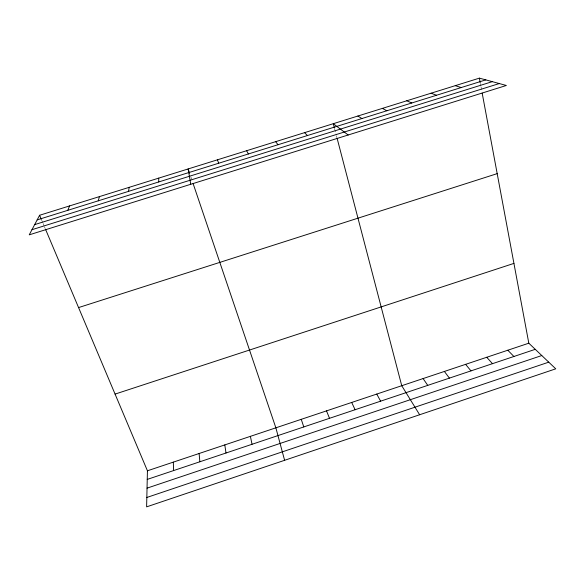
<?xml version="1.0" encoding="UTF-8"?>
<svg xmlns="http://www.w3.org/2000/svg" width="585" height="585" viewBox="0 0 585 585"><rect width="100%" height="100%" fill="white"/><g stroke="black" fill="none" stroke-linecap="round" stroke-linejoin="round"><path stroke-width="0.44" stroke-dasharray="2.92 2.19" d="M41.703 220.201L42.742 222.68M43.093 223.507L44.138 225.978M44.482 226.805L45.184 228.45M190.79 176.721L191.96 180.173M334.657 128.934L336.258 135.047M336.485 135.917L336.938 137.665M480.373 83.436L480.863 86.083M481.031 86.96L481.521 89.615"/><path stroke-width="0.88" d="M45.528 229.276L147.435 470.793L146.616 506.859L555.75 368.828L528.811 343.198L482.179 93.139M128.554 191.368L129.153 187.339M98.236 200.838L99.443 196.597M67.765 210.344L69.6 205.905M39.612 215.258L29.25 234.841L506.361 85.476L479.386 78.141L39.612 215.258L41.352 219.382M146.828 497.469L548.745 362.166M147.435 470.793L528.811 343.198M147.237 479.415L535.26 349.333M147.04 488.146L541.783 355.541M115.07 394.1L513.93 263.396M78.566 307.578L497.191 173.635M34.654 224.618L492.299 81.651M31.97 229.7L499.29 83.553M37.155 219.894L485.791 79.882M455.269 85.659L461.207 87.553M431.065 93.205L436.527 95.253M406.765 100.781L411.752 102.989M382.371 108.386L386.875 110.748M357.881 116.02L361.896 118.543M348.177 134.996L333.289 123.691L334.43 128.056M304.529 132.656L307.491 135.53M507.809 350.225L513.908 356.492M486.742 357.274L492.475 363.68M465.601 364.345L470.976 370.883M275.637 141.665L278.014 144.722M444.388 371.446L449.397 378.115M423.101 378.568L427.745 385.376M419.635 414.75L401.741 385.712L337.172 138.543M246.607 150.718L248.406 153.965M376.769 394.071L380.616 401.178M351.695 402.458L355.11 409.727M326.525 410.882L329.501 418.312M217.452 159.807L218.658 163.252M189.62 173.262L188.151 168.941L190.725 184.29M193.13 183.631L275.871 427.825L284.61 460.307M301.246 419.335L303.783 426.933M250.395 436.351L252.033 444.286M479.386 78.141L480.205 82.551M224.808 444.907L225.993 453.009M199.119 453.499L199.851 461.777M173.328 462.128L173.599 470.574M158.725 178.118L158.732 181.957"/></g></svg>
